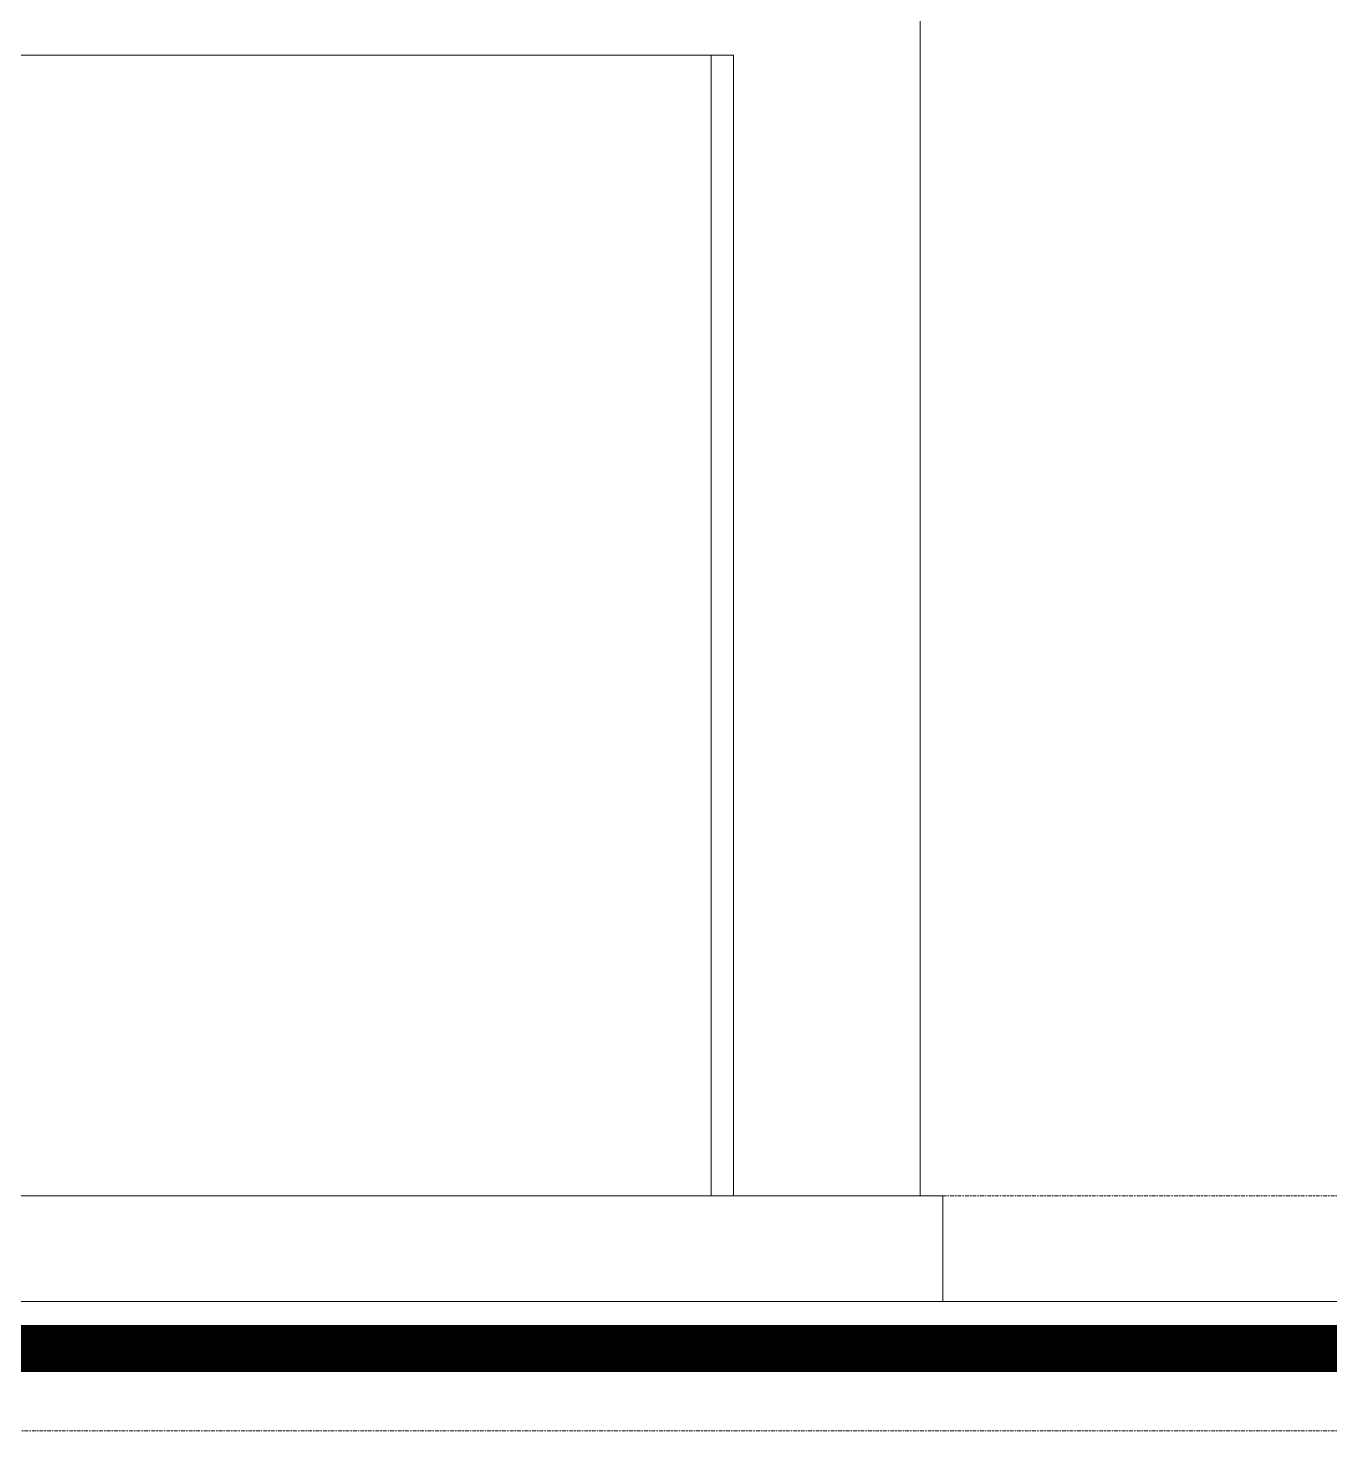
# Model space of a CAD drawing. Header units: millimetres. Extents: x -10599 to 108788, y -9455 to 93550.
# Drawn here: x 92174 to 97712, y -1000 to 4965 of the extents above; entities that cross this region are included whole.
import ezdxf

# ---------------------------------------------------------------- set-up
doc = ezdxf.new("R2010")
doc.units = ezdxf.units.MM
doc.linetypes.add('Centre', pattern=[31.75, 6.35, -4.7625, 15.875, -4.7625])
for name, color, linetype, lineweight in [('NET CAT', 3, 'Continuous', 5), ('NET-THAY', 2, 'Continuous', 9), ('TRUC', 225, 'Continuous', 5)]:
    doc.layers.add(name, color=color, linetype=linetype, lineweight=lineweight)

msp = doc.modelspace()

# ---------------------------------------------------------------- linework, layer by layer
at = {"layer": 'NET CAT'}
msp.add_lwpolyline([(105087.8, -450), (-10499.5, -450)], dxfattribs=at)
at = {"layer": 'NET CAT', "const_width": 200}
msp.add_lwpolyline([(105087.8, -650), (-10499.5, -650)], dxfattribs=at)
at = {"layer": 'NET-THAY'}
for p, q in [((95969.6, 18150), (95969.6, 0)), ((87033.5, 4850), (95175.3, 4850)), ((95080.2, 0), (95080.2, 4850)), ((95175.3, 0), (95175.3, 4850)), ((96064.8, 0), (89038.3, 0)), ((96064.8, -450), (96064.8, 0))]:
    msp.add_line(p, q, dxfattribs=at)
at = {"layer": 'TRUC', "linetype": 'Centre'}
for p, q in [((-10499.5, 0), (108517.8, 0)), ((-10499.5, -1000), (108517.8, -1000))]:
    msp.add_line(p, q, dxfattribs=at)

doc.saveas('drawing.dxf')
